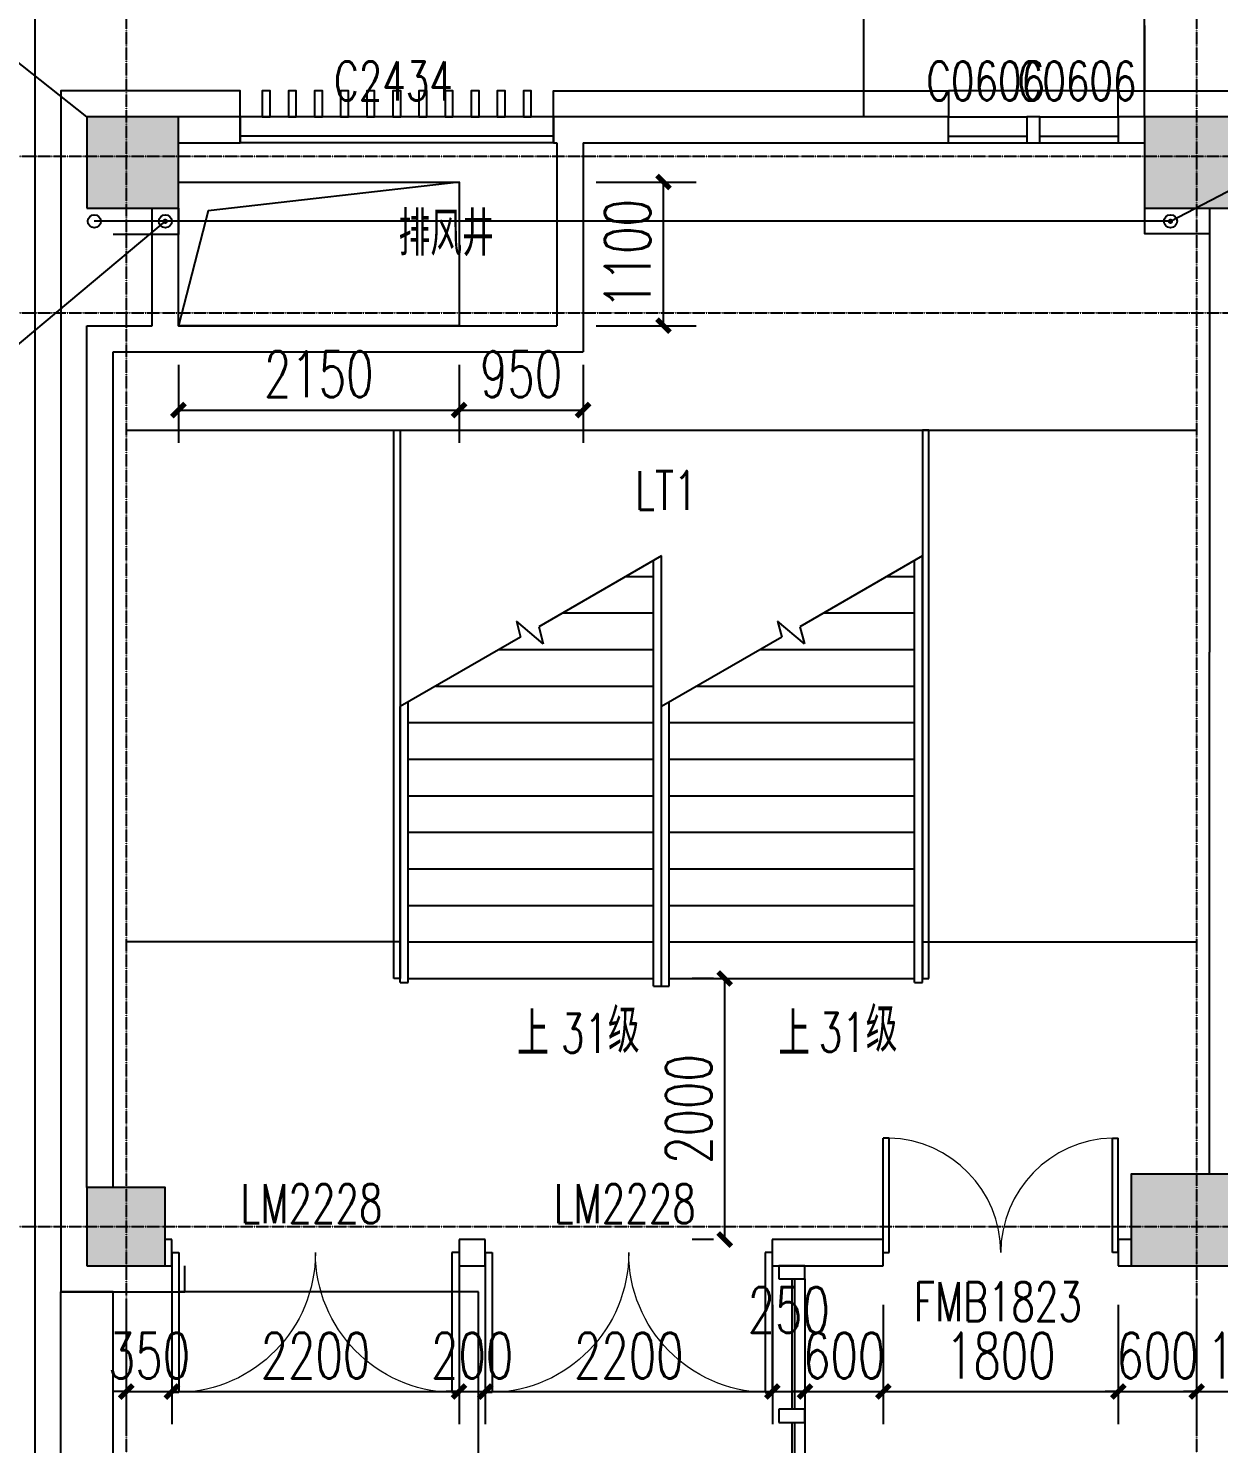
# Model space of a CAD drawing. Header units: millimetres. Extents: x 0 to 118900, y 0 to 84100.
# Drawn here: x 11148 to 20267, y 65727 to 76568 of the extents above; entities that cross this region are included whole.
import ezdxf

# ---------------------------------------------------------------- set-up
doc = ezdxf.new("R2010")
doc.units = ezdxf.units.MM
doc.linetypes.add('DASH', pattern=[0.35, 0.25, -0.1])
doc.linetypes.add('DOTE', pattern=[2.42, 2, -0.2, 0.02, -0.2])
for name, color, linetype in [('3T_BAR', 7, 'Continuous'), ('COLUMN', 2, 'Continuous'), ('CURTWALL', 4, 'Continuous'), ('DIM_LEAD', 3, 'Continuous'), ('DIM_SYMB', 3, 'Continuous'), ('DOOR', 4, 'Continuous'), ('DOOR_FIRE_TEXT', 7, 'Continuous'), ('DOTE', 1, 'DOTE'), ('EVTR', 6, 'Continuous'), ('FACADE OUTER SKIN', 6, 'Continuous'), ('PUB_DIM', 3, 'Continuous'), ('PUB_HATCH', 8, 'Continuous'), ('PUB_TEXT', 7, 'Continuous'), ('SEE', 5, 'Continuous'), ('STAIR', 201, 'Continuous'), ('SURFACE', 6, 'Continuous'), ('WALL', 2, 'Continuous'), ('WINDOW', 4, 'Continuous'), ('WINDOW_TEXT', 7, 'Continuous'), ('排水', 7, 'Continuous')]:
    doc.layers.add(name, color=color, linetype=linetype)
doc.layers.add('Defpoint', color=8, linetype='Continuous', plot=False)
doc.styles.add('_TCH_DIM', font='SIMPLEX', dxfattribs={"bigfont": 'GBCBIG'})
doc.styles.add('_TCH_WINDOW', font='SIMPLEX', dxfattribs={"height": 3.5, "bigfont": 'GBCBIG'})
doc.styles.add('DIM_FONT', font='SIMPLEX', dxfattribs={"width": 0.7, "bigfont": 'GBCBIG'})
doc.dimstyles.new('_TCH_ARCH&&100', dxfattribs={"dimtxt": 350, "dimasz": 100, "dimexe": 250, "dimexo": 300, "dimgap": 100, "dimtad": 1, "dimdec": 0, "dimzin": 0, "dimdsep": 46, "dimtxsty": 'DIM_FONT', "dimblk": 'ARCHTICK', "dimcen": 0.09, "dimclrt": 7, "dimazin": 2, "dimtfac": 1, "dimtdec": 0, "dimtix": 1, "dimtmove": 2, "dimatfit": 3, "dimldrblk": 'ARCHTICK', "dimfxl": 1, "dimtolj": 1, "dimtzin": 0, "dimarcsym": 0})

# ---------------------------------------------------------------- blocks, each defined once
blk = doc.blocks.new('WATER PIPE 05')
at = {"layer": 'EVTR', "ltscale": 20}
for centre in [(503214, 872351), (510914, 872351)]:
    blk.add_circle(centre, 50, dxfattribs=at)
at = {"layer": 'SURFACE', "ltscale": 20}
for points in [[(503314, 872451), (503314, 872251), (502814, 872251)], [(510714, 872458), (510714, 872258), (511214, 872258)]]:
    blk.add_lwpolyline(points, dxfattribs=at)
blk = doc.blocks.new('AXIS-NET-07')
at = {"layer": 'DOTE'}
for p, q in [((718944, 1612362.8), (718944, 1540152.8)), ((727144, 1612362.8), (727144, 1540152.8)), ((716444, 1609852.8), (796044, 1609852.8)), ((716444, 1608652.8), (735344, 1608652.8)), ((716444, 1601652.8), (796044, 1601652.8))]:
    blk.add_line(p, q, dxfattribs=at)
blk = doc.blocks.new('$WINLIB2D$00000004')
at = {"color": 0}
for points in [[(-0.5, 0.5), (-0.5, -0.5)], [(-0.5, 0.5), (0.5, 0.5)], [(0.5, -0.5), (0.5, 0.5)], [(-0.5, 0.2406), (0.5, 0.2406)], [(-0.5, -0.5), (0.5, -0.5)]]:
    blk.add_lwpolyline(points, dxfattribs=at)
blk = doc.blocks.new('_FZH')
blk.add_lwpolyline([(-0.5, -0.5), (0.5, -0.5), (0.5, 0.5), (-0.5, 0.5)], close=True)
at = {"layer": 'PUB_HATCH'}
blk.add_solid([(-0.5, -0.5), (0.5, -0.5), (-0.5, 0.5), (0.5, 0.5)], dxfattribs=at)
blk = doc.blocks.new('$DorLib2D$00000002')
for p, q in [((-0.5, 0), (-0.5, 0.4875)), ((-0.475, 0.4875), (-0.5, 0.4875)), ((-0.475, 0), (-0.475, 0.4875)), ((0.475, 0), (0.475, 0.4875)), ((0.475, 0.4875), (0.5, 0.4875)), ((0.5, 0), (0.5, 0.4875)), ((-0.5, 0), (-0.475, 0)), ((0.5, 0), (0.475, 0))]:
    blk.add_line(p, q)
at = {"lineweight": 13}
for centre, start, end in [((-0.4875, 0), 0, 88.5307), ((0.4875, 0), 91.4693, 180)]:
    blk.add_arc(centre, 0.4875, start, end, dxfattribs=at)
blk = doc.blocks.new('_ArchTick')
at = {"color": 0, "linetype": 'ByBlock', "const_width": 0.4}
blk.add_lwpolyline([(-0.5, -0.5), (0.5, 0.5)], dxfattribs=at)
blk = doc.blocks.new('*D481')
at = {"layer": 'Defpoints', "color": 0, "transparency": 16777216}
for p in [(16483, 69290), (16698, 69290), (16698, 67290)]:
    blk.add_point(p, dxfattribs=at)
at = {"layer": 'PUB_DIM', "color": 0, "lineweight": -2, "transparency": 16777216}
for p, q in [((16398, 69290), (16233, 69290)), ((16483, 67290), (16483, 69290)), ((16398, 67290), (16233, 67290))]:
    blk.add_line(p, q, dxfattribs=at)
at = {"layer": 'PUB_DIM', "color": 0, "lineweight": -2, "transparency": 16777216, "xscale": 100, "yscale": 100, "zscale": 100}
for p, rotation in [((16483, 69290), 90), ((16483, 67290), 270)]:
    blk.add_blockref('_ArchTick', p, dxfattribs=dict(at, rotation=rotation))
at = {"layer": 'PUB_DIM', "color": 7, "transparency": 16777216, "insert": (16208, 68290), "char_height": 350, "attachment_point": 5, "rotation": 90, "style": 'DIM_FONT'}
blk.add_mtext('\\A1;2000', dxfattribs=at)
blk = doc.blocks.new('*D541')
at = {"layer": 'Defpoints', "color": 0, "transparency": 16777216}
for p in [(15198, 75390), (16014, 75390), (15198, 74290)]:
    blk.add_point(p, dxfattribs=at)
at = {"layer": 'PUB_DIM', "color": 0, "lineweight": -2, "transparency": 16777216}
for p, q in [((15498, 75390), (16264, 75390)), ((16014, 74290), (16014, 75390)), ((15498, 74290), (16264, 74290))]:
    blk.add_line(p, q, dxfattribs=at)
at = {"layer": 'PUB_DIM', "color": 0, "lineweight": -2, "transparency": 16777216, "xscale": 100, "yscale": 100, "zscale": 100}
for p, rotation in [((16014, 75390), 90), ((16014, 74290), 270)]:
    blk.add_blockref('_ArchTick', p, dxfattribs=dict(at, rotation=rotation))
at = {"layer": 'PUB_DIM', "color": 7, "transparency": 16777216, "insert": (15739, 74840), "char_height": 350, "attachment_point": 5, "rotation": 90, "style": 'DIM_FONT'}
blk.add_mtext('\\A1;1100', dxfattribs=at)
blk = doc.blocks.new('*D542')
at = {"layer": 'Defpoints', "color": 0, "transparency": 16777216}
for p in [(12298, 74290), (14448, 74290), (14448, 73644)]:
    blk.add_point(p, dxfattribs=at)
at = {"layer": 'PUB_DIM', "color": 0, "lineweight": -2, "transparency": 16777216}
for p, q in [((12298, 73990), (12298, 73394)), ((14448, 73990), (14448, 73394)), ((12298, 73644), (14448, 73644))]:
    blk.add_line(p, q, dxfattribs=at)
at = {"layer": 'PUB_DIM', "color": 0, "lineweight": -2, "transparency": 16777216, "xscale": 100, "yscale": 100, "zscale": 100, "rotation": 180}
blk.add_blockref('_ArchTick', (12298, 73644), dxfattribs=at)
at = {"layer": 'PUB_DIM', "color": 0, "lineweight": -2, "transparency": 16777216, "xscale": 100, "yscale": 100, "zscale": 100}
blk.add_blockref('_ArchTick', (14448, 73644), dxfattribs=at)
at = {"layer": 'PUB_DIM', "color": 7, "transparency": 16777216, "insert": (13373, 73919), "char_height": 350, "attachment_point": 5, "style": 'DIM_FONT'}
blk.add_mtext('\\A1;2150', dxfattribs=at)
blk = doc.blocks.new('*D543')
at = {"layer": 'Defpoints', "color": 0, "transparency": 16777216}
for p in [(14448, 74290), (15398, 74290), (15398, 73644)]:
    blk.add_point(p, dxfattribs=at)
at = {"layer": 'PUB_DIM', "color": 0, "lineweight": -2, "transparency": 16777216}
for p, q in [((14448, 73990), (14448, 73394)), ((15398, 73990), (15398, 73394)), ((14448, 73644), (15398, 73644))]:
    blk.add_line(p, q, dxfattribs=at)
at = {"layer": 'PUB_DIM', "color": 0, "lineweight": -2, "transparency": 16777216, "xscale": 100, "yscale": 100, "zscale": 100, "rotation": 180}
blk.add_blockref('_ArchTick', (14448, 73644), dxfattribs=at)
at = {"layer": 'PUB_DIM', "color": 0, "lineweight": -2, "transparency": 16777216, "xscale": 100, "yscale": 100, "zscale": 100}
blk.add_blockref('_ArchTick', (15398, 73644), dxfattribs=at)
at = {"layer": 'PUB_DIM', "color": 7, "transparency": 16777216, "insert": (14923, 73919), "char_height": 350, "attachment_point": 5, "style": 'DIM_FONT'}
blk.add_mtext('\\A1;950', dxfattribs=at)
blk = doc.blocks.new('*D149')
at = {"layer": 'Defpoints', "color": 0, "transparency": 16777216}
for p in [(11898, 67090), (12248, 67090), (12248, 66126)]:
    blk.add_point(p, dxfattribs=at)
at = {"layer": 'PUB_DIM', "color": 0, "lineweight": -2, "transparency": 16777216}
for p, q in [((11898, 66790), (11898, 65876)), ((12248, 66790), (12248, 65876)), ((11898, 66126), (11798, 66126)), ((11898, 66126), (12248, 66126)), ((12248, 66126), (12348, 66126))]:
    blk.add_line(p, q, dxfattribs=at)
at = {"layer": 'PUB_DIM', "color": 0, "lineweight": -2, "transparency": 16777216, "xscale": 100, "yscale": 100, "zscale": 100}
blk.add_blockref('_ArchTick', (11898, 66126), dxfattribs=at)
at = {"layer": 'PUB_DIM', "color": 0, "lineweight": -2, "transparency": 16777216, "xscale": 100, "yscale": 100, "zscale": 100, "rotation": 180}
blk.add_blockref('_ArchTick', (12248, 66126), dxfattribs=at)
at = {"layer": 'PUB_DIM', "color": 7, "transparency": 16777216, "insert": (12073, 66401), "char_height": 350, "attachment_point": 5, "style": 'DIM_FONT'}
blk.add_mtext('\\A1;350', dxfattribs=at)
blk = doc.blocks.new('*D150')
at = {"layer": 'Defpoints', "color": 0, "transparency": 16777216}
for p in [(12248, 67090), (14448, 67090), (14448, 66126)]:
    blk.add_point(p, dxfattribs=at)
at = {"layer": 'PUB_DIM', "color": 0, "lineweight": -2, "transparency": 16777216}
for p, q in [((12248, 66790), (12248, 65876)), ((14448, 66790), (14448, 65876)), ((12248, 66126), (14448, 66126))]:
    blk.add_line(p, q, dxfattribs=at)
at = {"layer": 'PUB_DIM', "color": 0, "lineweight": -2, "transparency": 16777216, "xscale": 100, "yscale": 100, "zscale": 100, "rotation": 180}
blk.add_blockref('_ArchTick', (12248, 66126), dxfattribs=at)
at = {"layer": 'PUB_DIM', "color": 0, "lineweight": -2, "transparency": 16777216, "xscale": 100, "yscale": 100, "zscale": 100}
blk.add_blockref('_ArchTick', (14448, 66126), dxfattribs=at)
at = {"layer": 'PUB_DIM', "color": 7, "transparency": 16777216, "insert": (13348, 66401), "char_height": 350, "attachment_point": 5, "style": 'DIM_FONT'}
blk.add_mtext('\\A1;2200', dxfattribs=at)
blk = doc.blocks.new('*D151')
at = {"layer": 'Defpoints', "color": 0, "transparency": 16777216}
for p in [(14448, 67090), (14648, 67090), (14648, 66126)]:
    blk.add_point(p, dxfattribs=at)
at = {"layer": 'PUB_DIM', "color": 0, "lineweight": -2, "transparency": 16777216}
for p, q in [((14448, 66790), (14448, 65876)), ((14648, 66790), (14648, 65876)), ((14448, 66126), (14348, 66126)), ((14448, 66126), (14648, 66126)), ((14648, 66126), (14748, 66126))]:
    blk.add_line(p, q, dxfattribs=at)
at = {"layer": 'PUB_DIM', "color": 0, "lineweight": -2, "transparency": 16777216, "xscale": 100, "yscale": 100, "zscale": 100}
blk.add_blockref('_ArchTick', (14448, 66126), dxfattribs=at)
at = {"layer": 'PUB_DIM', "color": 0, "lineweight": -2, "transparency": 16777216, "xscale": 100, "yscale": 100, "zscale": 100, "rotation": 180}
blk.add_blockref('_ArchTick', (14648, 66126), dxfattribs=at)
at = {"layer": 'PUB_DIM', "color": 7, "transparency": 16777216, "insert": (14548, 66401), "char_height": 350, "attachment_point": 5, "style": 'DIM_FONT'}
blk.add_mtext('\\A1;200', dxfattribs=at)
blk = doc.blocks.new('*D152')
at = {"layer": 'Defpoints', "color": 0, "transparency": 16777216}
for p in [(14648, 67090), (16848, 67090), (16848, 66126)]:
    blk.add_point(p, dxfattribs=at)
at = {"layer": 'PUB_DIM', "color": 0, "lineweight": -2, "transparency": 16777216}
for p, q in [((14648, 66790), (14648, 65876)), ((16848, 66790), (16848, 65876)), ((14648, 66126), (16848, 66126))]:
    blk.add_line(p, q, dxfattribs=at)
at = {"layer": 'PUB_DIM', "color": 0, "lineweight": -2, "transparency": 16777216, "xscale": 100, "yscale": 100, "zscale": 100, "rotation": 180}
blk.add_blockref('_ArchTick', (14648, 66126), dxfattribs=at)
at = {"layer": 'PUB_DIM', "color": 0, "lineweight": -2, "transparency": 16777216, "xscale": 100, "yscale": 100, "zscale": 100}
blk.add_blockref('_ArchTick', (16848, 66126), dxfattribs=at)
at = {"layer": 'PUB_DIM', "color": 7, "transparency": 16777216, "insert": (15748, 66401), "char_height": 350, "attachment_point": 5, "style": 'DIM_FONT'}
blk.add_mtext('\\A1;2200', dxfattribs=at)
blk = doc.blocks.new('*D153')
at = {"layer": 'Defpoints', "color": 0, "transparency": 16777216}
for p in [(16848, 67090), (17098, 67090), (17098, 66126)]:
    blk.add_point(p, dxfattribs=at)
at = {"layer": 'PUB_DIM', "color": 0, "lineweight": -2, "transparency": 16777216}
for p, q in [((16848, 66790), (16848, 65876)), ((17098, 66790), (17098, 65876)), ((16848, 66126), (17098, 66126))]:
    blk.add_line(p, q, dxfattribs=at)
at = {"layer": 'PUB_DIM', "color": 0, "lineweight": -2, "transparency": 16777216, "xscale": 100, "yscale": 100, "zscale": 100, "rotation": 180}
blk.add_blockref('_ArchTick', (16848, 66126), dxfattribs=at)
at = {"layer": 'PUB_DIM', "color": 0, "lineweight": -2, "transparency": 16777216, "xscale": 100, "yscale": 100, "zscale": 100}
blk.add_blockref('_ArchTick', (17098, 66126), dxfattribs=at)
at = {"layer": 'PUB_DIM', "color": 7, "transparency": 16777216, "insert": (16973, 66751), "char_height": 350, "attachment_point": 5, "style": 'DIM_FONT'}
blk.add_mtext('\\A1;250', dxfattribs=at)
blk = doc.blocks.new('*D154')
at = {"layer": 'Defpoints', "color": 0, "transparency": 16777216}
for p in [(17098, 67090), (17698, 67090), (17698, 66126)]:
    blk.add_point(p, dxfattribs=at)
at = {"layer": 'PUB_DIM', "color": 0, "lineweight": -2, "transparency": 16777216}
for p, q in [((17098, 66790), (17098, 65876)), ((17698, 66790), (17698, 65876)), ((17098, 66126), (16998, 66126)), ((17098, 66126), (17698, 66126)), ((17698, 66126), (17798, 66126))]:
    blk.add_line(p, q, dxfattribs=at)
at = {"layer": 'PUB_DIM', "color": 0, "lineweight": -2, "transparency": 16777216, "xscale": 100, "yscale": 100, "zscale": 100}
blk.add_blockref('_ArchTick', (17098, 66126), dxfattribs=at)
at = {"layer": 'PUB_DIM', "color": 0, "lineweight": -2, "transparency": 16777216, "xscale": 100, "yscale": 100, "zscale": 100, "rotation": 180}
blk.add_blockref('_ArchTick', (17698, 66126), dxfattribs=at)
at = {"layer": 'PUB_DIM', "color": 7, "transparency": 16777216, "insert": (17398, 66401), "char_height": 350, "attachment_point": 5, "style": 'DIM_FONT'}
blk.add_mtext('\\A1;600', dxfattribs=at)
blk = doc.blocks.new('*D155')
at = {"layer": 'Defpoints', "color": 0, "transparency": 16777216}
for p in [(17698, 67090), (19498, 67090), (19498, 66126)]:
    blk.add_point(p, dxfattribs=at)
at = {"layer": 'PUB_DIM', "color": 0, "lineweight": -2, "transparency": 16777216}
for p, q in [((17698, 66790), (17698, 65876)), ((19498, 66790), (19498, 65876)), ((17698, 66126), (19498, 66126))]:
    blk.add_line(p, q, dxfattribs=at)
at = {"layer": 'PUB_DIM', "color": 0, "lineweight": -2, "transparency": 16777216, "xscale": 100, "yscale": 100, "zscale": 100, "rotation": 180}
blk.add_blockref('_ArchTick', (17698, 66126), dxfattribs=at)
at = {"layer": 'PUB_DIM', "color": 0, "lineweight": -2, "transparency": 16777216, "xscale": 100, "yscale": 100, "zscale": 100}
blk.add_blockref('_ArchTick', (19498, 66126), dxfattribs=at)
at = {"layer": 'PUB_DIM', "color": 7, "transparency": 16777216, "insert": (18598, 66401), "char_height": 350, "attachment_point": 5, "style": 'DIM_FONT'}
blk.add_mtext('\\A1;1800', dxfattribs=at)
blk = doc.blocks.new('*D156')
at = {"layer": 'Defpoints', "color": 0, "transparency": 16777216}
for p in [(19498, 67090), (20098, 67090), (20098, 66126)]:
    blk.add_point(p, dxfattribs=at)
at = {"layer": 'PUB_DIM', "color": 0, "lineweight": -2, "transparency": 16777216}
for p, q in [((19498, 66790), (19498, 65876)), ((20098, 66790), (20098, 65876)), ((19498, 66126), (19398, 66126)), ((19498, 66126), (20098, 66126)), ((20098, 66126), (20198, 66126))]:
    blk.add_line(p, q, dxfattribs=at)
at = {"layer": 'PUB_DIM', "color": 0, "lineweight": -2, "transparency": 16777216, "xscale": 100, "yscale": 100, "zscale": 100}
blk.add_blockref('_ArchTick', (19498, 66126), dxfattribs=at)
at = {"layer": 'PUB_DIM', "color": 0, "lineweight": -2, "transparency": 16777216, "xscale": 100, "yscale": 100, "zscale": 100, "rotation": 180}
blk.add_blockref('_ArchTick', (20098, 66126), dxfattribs=at)
at = {"layer": 'PUB_DIM', "color": 7, "transparency": 16777216, "insert": (19798, 66401), "char_height": 350, "attachment_point": 5, "style": 'DIM_FONT'}
blk.add_mtext('\\A1;600', dxfattribs=at)
blk = doc.blocks.new('*D157')
at = {"layer": 'Defpoints', "color": 0, "transparency": 16777216}
for p in [(20098, 67090), (21098, 67090), (21098, 66126)]:
    blk.add_point(p, dxfattribs=at)
at = {"layer": 'PUB_DIM', "color": 0, "lineweight": -2, "transparency": 16777216}
for p, q in [((20098, 66790), (20098, 65876)), ((21098, 66790), (21098, 65876)), ((20098, 66126), (19998, 66126)), ((20098, 66126), (21098, 66126)), ((21098, 66126), (21198, 66126))]:
    blk.add_line(p, q, dxfattribs=at)
at = {"layer": 'PUB_DIM', "color": 0, "lineweight": -2, "transparency": 16777216, "xscale": 100, "yscale": 100, "zscale": 100}
blk.add_blockref('_ArchTick', (20098, 66126), dxfattribs=at)
at = {"layer": 'PUB_DIM', "color": 0, "lineweight": -2, "transparency": 16777216, "xscale": 100, "yscale": 100, "zscale": 100, "rotation": 180}
blk.add_blockref('_ArchTick', (21098, 66126), dxfattribs=at)
at = {"layer": 'PUB_DIM', "color": 7, "transparency": 16777216, "insert": (20598, 66401), "char_height": 350, "attachment_point": 5, "style": 'DIM_FONT'}
blk.add_mtext('\\A1;1000', dxfattribs=at)

msp = doc.modelspace()

# ---------------------------------------------------------------- linework, layer by layer
at = {"layer": '3T_BAR'}
for p, q in [((16897.6, 67089.9), (16897.6, 66989.9)), ((17097.6, 67089.9), (16897.6, 67089.9)), ((17097.6, 66989.9), (17097.6, 67089.9)), ((16897.6, 66989.9), (17097.6, 66989.9)), ((16897.6, 65989.9), (16897.6, 65889.9)), ((17097.6, 65989.9), (16897.6, 65989.9)), ((17097.6, 65889.9), (17097.6, 65989.9)), ((16897.6, 65889.9), (17097.6, 65889.9))]:
    msp.add_line(p, q, dxfattribs=at)
at = {"layer": '3T_BAR', "ltscale": 20}
msp.add_line((17097.6, 66989.9), (17097.6, 64869.9), dxfattribs=at)
for points in [[(13000.8, 75889.9), (13000.8, 76089.9), (12940.8, 76089.9), (12940.8, 75889.9)], [(13200.8, 75889.9), (13200.8, 76089.9), (13140.8, 76089.9), (13140.8, 75889.9)], [(13400.8, 75889.9), (13400.8, 76089.9), (13340.8, 76089.9), (13340.8, 75889.9)], [(13600.8, 75889.9), (13600.8, 76089.9), (13540.8, 76089.9), (13540.8, 75889.9)], [(13800.8, 75889.9), (13800.8, 76089.9), (13740.8, 76089.9), (13740.8, 75889.9)], [(14000.8, 75889.9), (14000.8, 76089.9), (13940.8, 76089.9), (13940.8, 75889.9)], [(14200.8, 75889.9), (14200.8, 76089.9), (14140.8, 76089.9), (14140.8, 75889.9)], [(14400.8, 75889.9), (14400.8, 76089.9), (14340.8, 76089.9), (14340.8, 75889.9)], [(14600.8, 75889.9), (14600.8, 76089.9), (14540.8, 76089.9), (14540.8, 75889.9)], [(14800.8, 75889.9), (14800.8, 76089.9), (14740.8, 76089.9), (14740.8, 75889.9)], [(15000.8, 75889.9), (15000.8, 76089.9), (14940.8, 76089.9), (14940.8, 75889.9)]]:
    msp.add_lwpolyline(points, close=True, dxfattribs=at)
at = {"layer": 'CURTWALL'}
for p, q in [((16997.6, 66989.9), (16997.6, 65989.9)), ((17017.6, 66989.9), (17017.6, 65989.9)), ((16997.6, 65889.9), (16997.6, 64889.9)), ((17017.6, 65889.9), (17017.6, 64889.9))]:
    msp.add_line(p, q, dxfattribs=at)
at = {"layer": 'Defpoint', "ltscale": 20}
msp.add_lwpolyline([(11597.6, 75889.9), (2500, 83100)], dxfattribs=at)
at = {"layer": 'DIM_LEAD'}
for p, q in [((19897.6, 75089.9), (21766.5, 76067.1)), ((12197.6, 75089.9), (10385.5, 73578))]:
    msp.add_line(p, q, dxfattribs=at)
at = {"layer": 'DIM_LEAD', "const_width": 20}
for points in [[(12205.2, 75096.3, 1), (12189.9, 75083.5, 1)], [(19888.7, 75085.3, 1), (19906.4, 75094.5, 1)]]:
    msp.add_lwpolyline(points, format="xyb", close=True, dxfattribs=at)
at = {"layer": 'DIM_SYMB'}
for points in [[(14997.6, 69149.9, 0, 0, 0), (14997.6, 71509.9, 80, 0, 0), (14997.6, 71809.9, 0, 0, 0)], [(16997.6, 69149.9, 0, 0, 0), (16997.6, 71509.9, 80, 0, 0), (16997.6, 71809.9, 0, 0, 0)]]:
    msp.add_lwpolyline(points, format="xyseb", dxfattribs=at)
at = {"layer": 'EVTR'}
msp.add_lwpolyline([(12297.6, 75389.9), (14447.6, 75389.9), (14447.6, 74289.9), (12297.6, 74289.9)], close=True, dxfattribs=at)
msp.add_lwpolyline([(14447.6, 75389.9), (12526.5, 75169.7), (12297.6, 74289.9)], dxfattribs=at)
at = {"layer": 'FACADE OUTER SKIN', "ltscale": 20}
for points in [[(12770.8, 75889.9), (12770.8, 76089.9), (11397.6, 76089.9), (11397.6, 66889.9), (12347.6, 66889.9), (12347.6, 67089.9)], [(15170.8, 75889.9), (15170.8, 76089.9), (18197.6, 76089.9), (18197.6, 75889.9)], [(19497.6, 75889.9), (19497.6, 76089.9), (20597.6, 76089.9), (20597.6, 74889.9), (23097.6, 74889.9), (23097.6, 74689.9)], [(12197.6, 75089.9), (11654, 75089.9)]]:
    msp.add_lwpolyline(points, dxfattribs=at)
at = {"layer": 'FACADE OUTER SKIN', "linetype": 'DASH'}
msp.add_lwpolyline([(19897.6, 75089.9), (12207.6, 75089.9)], dxfattribs=at)
at = {"layer": 'FACADE OUTER SKIN', "ltscale": 20}
msp.add_circle((11654, 75089.9), 50, dxfattribs=at)
at = {"layer": 'SEE', "ltscale": 20}
for points in [[(17547.6, 75889.9), (17547.6, 76789.9)], [(19697.6, 75889.9), (19697.6, 76789.9)], [(19697.6, 76589.9), (19697.6, 76089.9)], [(19497.6, 76089.9), (18197.6, 76089.9)]]:
    msp.add_lwpolyline(points, dxfattribs=at)
at = {"layer": 'STAIR'}
for p, q in [((15997.6, 72527.2), (15058.1, 71984.8)), ((15937.6, 69229.9), (15937.6, 72492.6)), ((15997.6, 69289.9), (15997.6, 72527.2)), ((15997.6, 69229.9), (15997.6, 72527.2)), ((17997.6, 72527.2), (17058.1, 71984.8)), ((17937.6, 69259.9), (17937.6, 72492.6)), ((17997.6, 69289.9), (17997.6, 72527.2)), ((17997.6, 69259.9), (17997.6, 72527.2)), ((15725, 72369.9), (15937.6, 72369.9)), ((17725, 72369.9), (17937.6, 72369.9)), ((15093, 71854.4), (14887, 72027.3)), ((14887, 72027.3), (14919.8, 71905)), ((15240.1, 72089.9), (15937.6, 72089.9)), ((17093, 71854.4), (16887, 72027.3)), ((16887, 72027.3), (16919.8, 71905)), ((17240.1, 72089.9), (17937.6, 72089.9)), ((14919.8, 71905), (13997.6, 71372.5)), ((15058.1, 71984.8), (15093, 71854.4)), ((16919.8, 71905), (15997.6, 71372.5)), ((17058.1, 71984.8), (17093, 71854.4)), ((14755.1, 71809.9), (15937.6, 71809.9)), ((16755.1, 71809.9), (17937.6, 71809.9)), ((14270.1, 71529.9), (15937.6, 71529.9)), ((16270.1, 71529.9), (17937.6, 71529.9)), ((13997.6, 69289.9), (13997.6, 71372.5)), ((13997.6, 69259.9), (13997.6, 71372.5)), ((14057.6, 69259.9), (14057.6, 71407.2)), ((15997.6, 69289.9), (15997.6, 71372.5)), ((15997.6, 69229.9), (15997.6, 71372.5)), ((16057.6, 69229.9), (16057.6, 71407.2)), ((14057.6, 71249.9), (15937.6, 71249.9)), ((16057.6, 71249.9), (17937.6, 71249.9)), ((14057.6, 70969.9), (15937.6, 70969.9)), ((16057.6, 70969.9), (17937.6, 70969.9)), ((14057.6, 70689.9), (15937.6, 70689.9)), ((16057.6, 70689.9), (17937.6, 70689.9)), ((14057.6, 70409.9), (15937.6, 70409.9)), ((16057.6, 70409.9), (17937.6, 70409.9)), ((14057.6, 70129.9), (15937.6, 70129.9)), ((16057.6, 70129.9), (17937.6, 70129.9)), ((14057.6, 69849.9), (15937.6, 69849.9)), ((16057.6, 69849.9), (17937.6, 69849.9)), ((14057.6, 69569.9), (15937.6, 69569.9)), ((16057.6, 69569.9), (17937.6, 69569.9)), ((14057.6, 69289.9), (15937.6, 69289.9)), ((16057.6, 69289.9), (17937.6, 69289.9)), ((13997.6, 69259.9), (14057.6, 69259.9)), ((15937.6, 69229.9), (15997.6, 69229.9)), ((15997.6, 69229.9), (16057.6, 69229.9)), ((17937.6, 69259.9), (17997.6, 69259.9)), ((11797.6, 66889.9), (11397.6, 66889.9)), ((11397.6, 56089.9), (11397.6, 66889.9)), ((11797.6, 56089.9), (11797.6, 66889.9))]:
    msp.add_line(p, q, dxfattribs=at)
at = {"layer": 'STAIR', "linetype": 'DASH'}
for points in [[(11897.6, 73489.9), (20097.6, 73489.9)], [(13997.6, 69569.9), (11897.6, 69569.9)], [(17997.6, 69569.9), (20097.6, 69569.9)], [(14597.6, 56089.9), (14597.6, 66889.9), (12297.6, 66889.9)]]:
    msp.add_lwpolyline(points, dxfattribs=at)
for points in [[(13947.6, 73489.9), (13997.6, 73489.9), (13997.6, 69289.9), (13947.6, 69289.9)], [(18047.6, 73489.9), (17997.6, 73489.9), (17997.6, 69289.9), (18047.6, 69289.9)]]:
    msp.add_lwpolyline(points, close=True, dxfattribs=at)
at = {"layer": 'WALL'}
for p, q in [((12770.8, 75889.9), (12297.6, 75889.9)), ((12770.8, 75689.9), (12770.8, 75889.9)), ((15297.6, 75889.9), (15170.8, 75889.9)), ((15170.8, 75889.9), (15170.8, 75689.9)), ((18197.6, 75889.9), (15297.6, 75889.9)), ((18197.6, 75689.9), (18197.6, 75889.9)), ((18897.6, 75889.9), (18797.6, 75889.9)), ((18797.6, 75889.9), (18797.6, 75689.9)), ((18897.6, 75689.9), (18897.6, 75889.9)), ((19697.6, 75889.9), (19497.6, 75889.9)), ((19497.6, 75889.9), (19497.6, 75689.9)), ((12297.6, 75689.9), (12770.8, 75689.9)), ((15170.8, 75689.9), (15197.6, 75689.9)), ((15197.6, 75689.9), (15197.6, 74289.9)), ((15397.6, 75689.9), (18197.6, 75689.9)), ((15397.6, 75689.9), (15397.6, 74089.9)), ((18797.6, 75689.9), (18897.6, 75689.9)), ((19497.6, 75689.9), (19697.6, 75689.9)), ((12097.6, 74289.9), (12097.6, 75189.9)), ((12297.6, 74289.9), (12297.6, 75189.9)), ((20197.6, 75189.9), (20197.6, 74389.9)), ((20197.6, 74389.9), (20197.6, 71789.9)), ((11597.6, 67689.9), (11597.6, 74289.9)), ((11597.6, 74289.9), (12097.6, 74289.9)), ((12297.6, 74289.9), (15197.6, 74289.9)), ((11797.6, 67689.9), (11797.6, 74089.9)), ((11797.6, 74089.9), (12197.6, 74089.9)), ((12197.6, 74089.9), (15397.6, 74089.9)), ((20197.6, 69089.9), (20197.6, 71789.9)), ((20197.6, 67789.9), (20197.6, 69089.9)), ((12247.6, 67289.9), (12197.6, 67289.9)), ((12247.6, 67089.9), (12247.6, 67289.9)), ((14647.6, 67289.9), (14447.6, 67289.9)), ((14447.6, 67289.9), (14447.6, 67089.9)), ((14647.6, 67089.9), (14647.6, 67289.9)), ((17697.6, 67289.9), (16847.6, 67289.9)), ((16847.6, 67289.9), (16847.6, 67089.9)), ((17697.6, 67089.9), (17697.6, 67289.9)), ((19597.6, 67289.9), (19497.6, 67289.9)), ((19497.6, 67289.9), (19497.6, 67089.9)), ((12197.6, 67089.9), (12247.6, 67089.9)), ((14447.6, 67089.9), (14647.6, 67089.9)), ((16847.6, 67089.9), (17697.6, 67089.9)), ((19497.6, 67089.9), (19597.6, 67089.9))]:
    msp.add_line(p, q, dxfattribs=at)
at = {"layer": '排水', "linetype": 'DASH'}
msp.add_lwpolyline([(15497.6, 7289.9), (4097.5, 7289.9), (4097.6, 11889.9), (10797.6, 11889.9), (10797.6, 80269.9), (33797.6, 80269.9), (33797.6, 76289.9), (33397.6, 76289.9), (33397.6, 79869.9), (11197.6, 79869.9), (11197.6, 11489.9), (4497.6, 11489.9), (4497.5, 7689.9), (15497.6, 7689.9)], close=True, dxfattribs=at)

# ---------------------------------------------------------------- block references
at = {"layer": 'COLUMN'}
for p, xscale, yscale, zscale in [((11947.6, 75539.9), 700, 700, 700), ((11897.6, 67389.9), 600, 600, 600)]:
    msp.add_blockref('_FZH', p, dxfattribs=dict(at, xscale=xscale, yscale=yscale, zscale=zscale))
at = {"layer": 'COLUMN', "xscale": 700, "rotation": 90}
for p, yscale, zscale in [((20047.6, 75539.9), 700, 700), ((19997.6, 67439.9), 800, 800)]:
    msp.add_blockref('_FZH', p, dxfattribs=dict(at, yscale=yscale, zscale=zscale))
at = {"layer": 'DOOR'}
ref = msp.add_blockref('$DorLib2D$00000002', (18597.6, 67189.9), dxfattribs=dict(at, xscale=1800, yscale=1800, zscale=200, rotation=359.9999999998707))
ref.add_attrib('A', 'FMB1823', (17932.6, 66666.1), dxfattribs={"layer": 'DOOR_FIRE_TEXT', "ltscale": 20, "height": 297.5, "style": '_TCH_WINDOW', "width": 0.705882})
ref = msp.add_blockref('$DorLib2D$00000002', (13347.6, 67189.9), dxfattribs=dict(at, xscale=2200, yscale=-2200, zscale=200, rotation=359.9999999998715))
ref.add_attrib('A', 'LM2228', (12772.6, 67416.1), dxfattribs={"layer": 'DOOR_FIRE_TEXT', "ltscale": 20, "height": 297.5, "style": '_TCH_WINDOW', "width": 0.705882})
ref = msp.add_blockref('$DorLib2D$00000002', (15747.6, 67189.9), dxfattribs=dict(at, xscale=2200, yscale=-2200, zscale=200, rotation=359.9999999998715))
ref.add_attrib('A', 'LM2228', (15172.6, 67416.1), dxfattribs={"layer": 'DOOR_FIRE_TEXT', "ltscale": 20, "height": 297.5, "style": '_TCH_WINDOW', "width": 0.705882})
at = {"layer": 'DOTE'}
msp.add_blockref('AXIS-NET-07', (-707046.5, -1534262.9), dxfattribs=at)
at = {"layer": 'SURFACE'}
msp.add_blockref('WATER PIPE 05', (-491016, -797261.1), dxfattribs=at)
at = {"layer": 'WINDOW'}
ref = msp.add_blockref('$WINLIB2D$00000004', (13970.8, 75789.9), dxfattribs=dict(at, xscale=2400, yscale=200, zscale=2400, rotation=180))
ref.add_attrib('A', 'C2434', (13490.8, 76016.1), dxfattribs={"layer": 'WINDOW_TEXT', "ltscale": 20, "height": 297.5, "style": '_TCH_WINDOW', "width": 0.705882})
ref = msp.add_blockref('$WINLIB2D$00000004', (18497.6, 75789.9), dxfattribs=dict(at, xscale=-600, yscale=200, zscale=-600, rotation=180))
ref.add_attrib('A', 'C0606', (18027.6, 76016.1), dxfattribs={"layer": 'WINDOW_TEXT', "ltscale": 20, "height": 297.5, "style": '_TCH_WINDOW', "width": 0.705882})
ref = msp.add_blockref('$WINLIB2D$00000004', (19197.6, 75789.9), dxfattribs=dict(at, xscale=-600, yscale=200, zscale=-600, rotation=180))
ref.add_attrib('A', 'C0606', (18727.6, 76016.1), dxfattribs={"layer": 'WINDOW_TEXT', "ltscale": 20, "height": 297.5, "style": '_TCH_WINDOW', "width": 0.705882})

# ---------------------------------------------------------------- texts
at = {"layer": 'PUB_TEXT', "style": '_TCH_DIM'}
for p in [(14893.3, 68694.9), (16893.3, 68694.9)]:
    msp.add_text('上', height=337.6, dxfattribs=at).set_placement(p)
at = {"layer": 'WINDOW_TEXT', "style": '_TCH_WINDOW'}
for s, height, p in [('排风井', 337.59, (13984.8, 74826.4)), ('级', 337.6, (15588.3, 68721)), ('级', 337.6, (17563.5, 68729))]:
    msp.add_text(s, height=height, dxfattribs=at).set_placement(p)
at = {"layer": 'WINDOW_TEXT', "style": '_TCH_WINDOW', "width": 0.705882}
for s, p in [('LT1', (15796.7, 72879.4)), ('31', (15228.3, 68721)), ('31', (17203.5, 68729))]:
    msp.add_text(s, height=297.5, dxfattribs=at).set_placement(p)

# ---------------------------------------------------------------- dimensions: what is measured, and where the dimension line sits
at = {"layer": 'PUB_DIM'}
for p1, p2, distance, picture, middle in [((15197.6, 74289.9), (15197.6, 75389.9), -816.7, '*D541', (15739.3, 74839.9)), ((12297.6, 74289.9), (14447.6, 74289.9), -645.9, '*D542', (13372.6, 73918.9)), ((14447.6, 74289.9), (15397.6, 74289.9), -645.9, '*D543', (14922.6, 73918.9)), ((16697.6, 67289.9), (16697.6, 69289.9), 214.2, '*D481', (16208.4, 68289.9)), ((11897.6, 67089.9), (12247.6, 67089.9), -964, '*D149', (12072.6, 66400.9)), ((12247.6, 67089.9), (14447.6, 67089.9), -964, '*D150', (13347.6, 66400.9)), ((14447.6, 67089.9), (14647.6, 67089.9), -964, '*D151', (14547.6, 66400.9)), ((14647.6, 67089.9), (16847.6, 67089.9), -964, '*D152', (15747.6, 66400.9)), ((17097.6, 67089.9), (17697.6, 67089.9), -964, '*D154', (17397.6, 66400.9)), ((17697.6, 67089.9), (19497.6, 67089.9), -964, '*D155', (18597.6, 66400.9)), ((19497.6, 67089.9), (20097.6, 67089.9), -964, '*D156', (19797.6, 66400.9)), ((20097.6, 67089.9), (21097.6, 67089.9), -964, '*D157', (20597.6, 66400.9))]:
    dim = msp.add_aligned_dim(p1=p1, p2=p2, distance=distance, dimstyle='_TCH_ARCH&&100', dxfattribs=at)
    dim.commit()
    dim.dimension.update_dxf_attribs({"geometry": picture, "text_midpoint": middle})
dim = msp.add_linear_dim(base=(17097.6, 66125.9), p1=(16847.6, 67089.9), p2=(17097.6, 67089.9), angle=0, dimstyle='_TCH_ARCH&&100', dxfattribs=at)
dim.commit()
dim.dimension.update_dxf_attribs({"geometry": '*D153', "text_midpoint": (16972.6, 66750.9), "dimtype": 161})

doc.saveas('drawing.dxf')
